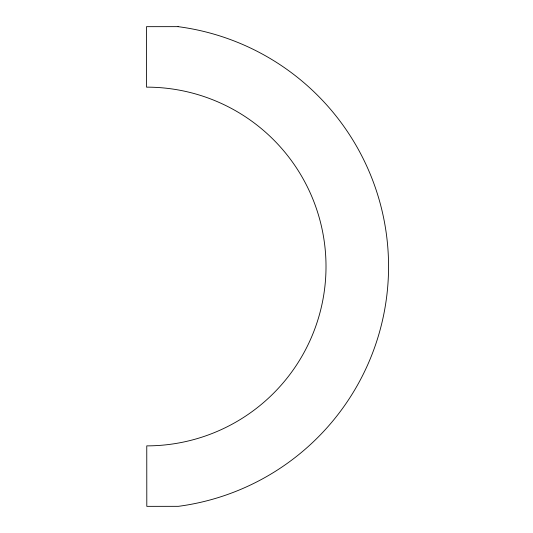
<?xml version="1.0" encoding="UTF-8"?>
<svg xmlns="http://www.w3.org/2000/svg" width="533" height="533" viewBox="0 0 533 533"><rect width="100%" height="100%" fill="white"/><g stroke="black" fill="none" stroke-linecap="round" stroke-linejoin="round"><path stroke-width="0.8" d="M178.069 26.65L146.495 26.67L146.535 87.146A179.361 179.361 0 0 1 326.009 266.393A179.361 179.361 0 0 1 146.762 445.874L146.802 506.35L178.375 506.33A241.909 241.909 0 0 0 178.069 26.65"/></g></svg>
